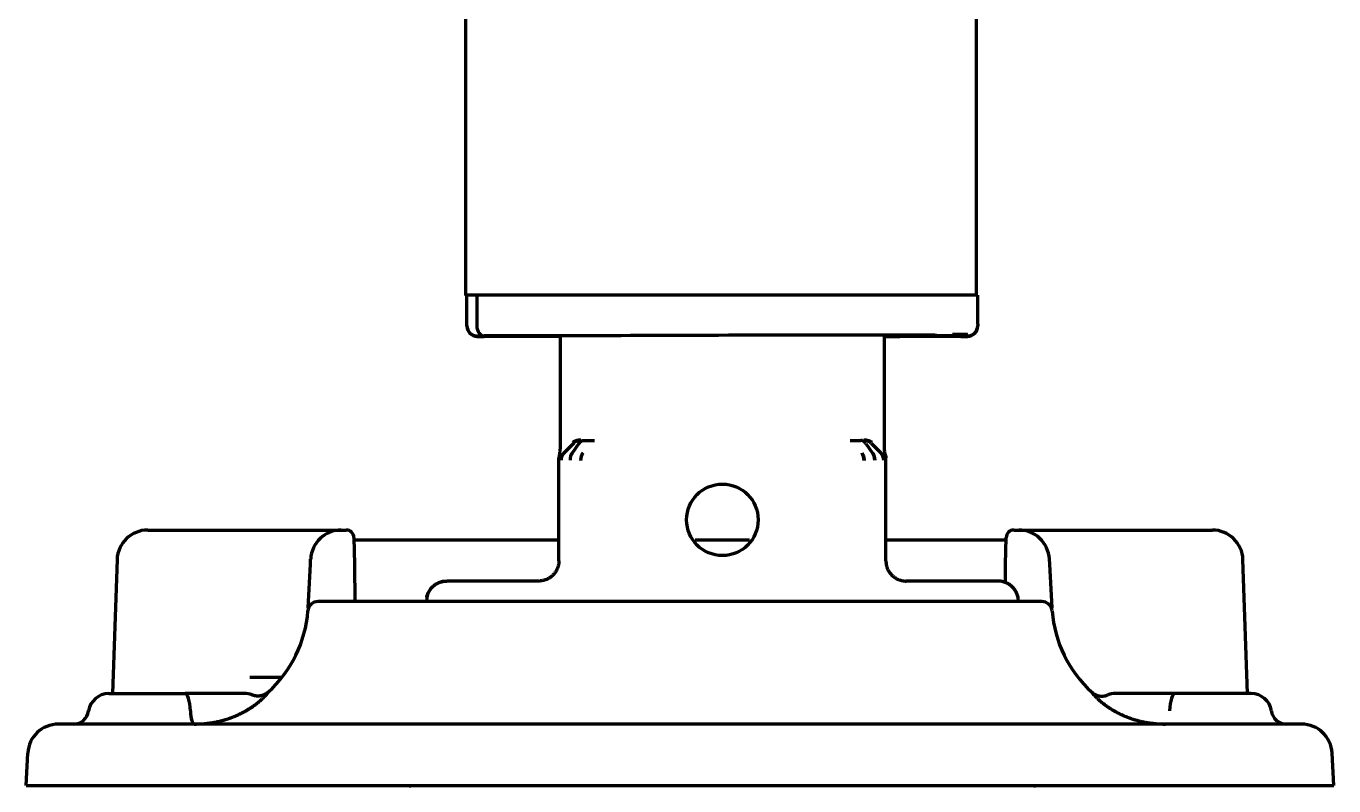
# Model space of a CAD drawing. Header units: inches. Extents: x -3055 to 7244, y 299 to 5591.
# Drawn here: x 6279.6 to 6407.6, y 1966.1 to 2040.5 of the extents above; entities that cross this region are included whole.
import ezdxf

# ---------------------------------------------------------------- set-up
doc = ezdxf.new("R2010")
doc.units = ezdxf.units.IN

msp = doc.modelspace()

# ---------------------------------------------------------------- linework, layer by layer
at = {"linetype": 'Continuous', "lineweight": 70}
for p, q in [((6372.57, 2144.62), (6372.57, 2014.12)), ((6322.57, 2091.18), (6322.57, 2014.12)), ((6322.57, 2014.12), (6322.57, 2014.07)), ((6324.37, 2014.12), (6322.57, 2014.12)), ((6322.57, 2014.07), (6322.72, 2014.07)), ((6322.72, 2011.13), (6322.72, 2014.12)), ((6323.68, 2014.12), (6323.68, 2011.12)), ((6323.68, 2014.12), (6323.68, 2011.12)), ((6370.77, 2014.12), (6324.37, 2014.12)), ((6372.57, 2014.12), (6370.77, 2014.12)), ((6372.72, 2014.12), (6372.57, 2014.12)), ((6372.72, 2011.27), (6372.72, 2014.12)), ((6322.72, 2011.08), (6322.72, 2011.13)), ((6372.72, 2011.27), (6372.72, 2011.13)), ((6324.16, 2010.12), (6324.39, 2010.12)), ((6324.16, 2010.07), (6324.39, 2010.07)), ((6332.87, 2010.12), (6324.39, 2010.12)), ((6332.87, 2010.12), (6324.39, 2010.12)), ((6331.85, 2010.07), (6324.39, 2010.07)), ((6331.85, 2010.07), (6324.39, 2010.07)), ((6331.85, 2010.12), (6331.85, 1999.04)), ((6363.6, 1999.04), (6363.6, 2010.22)), ((6371.06, 2010.12), (6363.6, 2010.12)), ((6371.06, 2010.12), (6363.6, 2010.12)), ((6371.06, 2010.07), (6363.6, 2010.07)), ((6371.06, 2010.07), (6363.6, 2010.07)), ((6371.06, 2010.12), (6371.29, 2010.12)), ((6371.06, 2010.07), (6371.29, 2010.07)), ((6333.17, 1999.62), (6332.23, 1998.68)), ((6333.68, 1999.6), (6333.02, 1998.66)), ((6334.18, 1999.9), (6335.22, 1999.88)), ((6360.23, 1999.88), (6361.26, 1999.9)), ((6361.76, 1999.6), (6362.43, 1998.66)), ((6362.28, 1999.62), (6363.22, 1998.68)), ((6331.72, 1988.12), (6331.72, 1998.18)), ((6333.02, 1998.66), (6333.02, 1998.66)), ((6362.43, 1998.66), (6362.42, 1998.66)), ((6363.72, 1988.12), (6363.72, 1998.18)), ((6344.22, 1992.07), (6344.22, 1992.17)), ((6351.22, 1992.29), (6351.22, 1992.1)), ((6291.47, 1991.12), (6296.97, 1991.12)), ((6296.97, 1991.12), (6304.42, 1991.12)), ((6304.42, 1991.12), (6310.42, 1991.12)), ((6310.42, 1991.12), (6310.87, 1991.12)), ((6310.87, 1991.12), (6310.9, 1991.12)), ((6376.28, 1991.12), (6376.25, 1991.12)), ((6376.28, 1991.12), (6376.73, 1991.12)), ((6376.73, 1991.12), (6382.72, 1991.12)), ((6382.72, 1991.12), (6390.18, 1991.12)), ((6390.18, 1991.12), (6395.68, 1991.12)), ((6311.65, 1990.39), (6311.7, 1987.75)), ((6331.72, 1990.12), (6311.65, 1990.12)), ((6350.39, 1990.12), (6345.05, 1990.12)), ((6375.49, 1990.12), (6363.72, 1990.12)), ((6375.45, 1987.75), (6375.5, 1990.39)), ((6288.47, 1988.23), (6288.01, 1975.12)), ((6307.4, 1987.78), (6307.42, 1988.28)), ((6379.72, 1988.28), (6379.75, 1987.78)), ((6399.13, 1975.12), (6398.67, 1988.23)), ((6307.17, 1983.5), (6307.4, 1987.78)), ((6311.7, 1987.75), (6311.76, 1984.12)), ((6375.42, 1985.88), (6375.45, 1987.75)), ((6379.75, 1987.78), (6379.97, 1983.5)), ((6329.72, 1986.12), (6320.74, 1986.12)), ((6374.71, 1986.12), (6365.72, 1986.12)), ((6378.99, 1984.12), (6308.15, 1984.12)), ((6303.57, 1976.67), (6301.47, 1976.67)), ((6304.6, 1976.67), (6303.57, 1976.67)), ((6287.67, 1975.12), (6295.13, 1975.12)), ((6399.48, 1975.12), (6392.02, 1975.12)), ((6404.41, 1972.12), (6282.73, 1972.12)), ((6279.57, 1966.12), (6279.74, 1969.28)), ((6407.57, 1966.12), (6407.41, 1969.28)), ((6279.57, 1966.12), (6407.57, 1966.12)), ((6320.56, 1966.07), (6317.22, 1966.07)), ((6322.55, 1966.07), (6321.95, 1966.07)), ((6333.19, 1966.07), (6326.08, 1966.07)), ((6360.12, 1966.07), (6335.34, 1966.07)), ((6364.93, 1966.07), (6362.26, 1966.07)), ((6370.91, 1966.07), (6366.93, 1966.07)), ((6371.99, 1966.07), (6371.36, 1966.07)), ((6378.22, 1966.07), (6374.78, 1966.07))]:
    msp.add_line(p, q, dxfattribs=at)
msp.add_circle((6347.72, 1992.12), 3.5, dxfattribs=at)
for centre, radius, start, end in [((6291.47, 1988.12), 3, 90, 178), ((6310.42, 1988.12), 3, 90, 177), ((6310.9, 1990.37), 0.75, 1, 90), ((6376.25, 1990.37), 0.75, 90, 179), ((6376.73, 1988.12), 3, 3, 90), ((6395.68, 1988.12), 3, 2, 90), ((6308.15, 1983.12), 1, 90, 175.5883), ((6378.99, 1983.12), 1, 4.4117, 90), ((6295.19, 1984.12), 12, 312.3399, 355.5883), ((6391.96, 1984.12), 12, 184.4117, 227.6601), ((6287.67, 1973.12), 2, 90, 171.7868), ((6399.48, 1973.12), 2, 8.2132, 90), ((6284.2, 1973.62), 1.5, 270, 351.7868), ((6402.94, 1973.62), 1.5, 188.2132, 270), ((6282.73, 1969.12), 3, 90, 177), ((6404.41, 1969.12), 3, 3, 90), ((6317.22, 1966.57), 0.5, 244.1573, 270), ((6378.22, 1966.57), 0.5, 270, 295.8427)]:
    msp.add_arc(centre, radius, start, end, dxfattribs=at)
for centre, major_axis, ratio, start_param, end_param in [((6323.72, 2011.13), (-1, 0), 0.999995, 0, 1.567711), ((6323.72, 2011.08), (-1, 0), 0.999995, 0, 1.567711), ((6324.39, 2011.12), (0, 1), 0.707107, 1.570796, 3.141593), ((6324.39, 2011.12), (0, 1), 0.707107, 1.570796, 3.141593), ((6371.72, 2011.13), (-1, 0), 0.999995, 1.573882, 3.141593), ((6371.72, 2011.08), (-1, 0), 0.999995, 1.573882, 3.141593), ((6325.22, 2010.12), (-1.5, 0), 0.003085, 0.00001, 0.785408), ((6325.22, 2010.07), (-1.5, 0), 0.003085, 0.00001, 0.785408), ((6324.39, 2011.07), (0, 1), 0.707107, 2.819678, 3.141593), ((6324.39, 2011.07), (0, 1), 0.707107, 2.819678, 3.141593), ((6347.72, 2010.12), (21, 0.06), 0.003085, 5.569494, 8.63937), ((6347.72, 2010.07), (21, 0.06), 0.003085, 5.569494, 6.491284), ((6370.23, 2010.26), (1.5, 0), 0.003085, 6.283176, 7.853972), ((6370.23, 2010.12), (1.5, 0), 0.003085, 5.497778, 6.283176), ((6370.23, 2010.07), (1.5, 0), 0.003085, 5.497778, 6.283176), ((6333.87, 1998.91), (-0.707, -0.707), 0.999695, 3.927142, 4.71239), ((6333.52, 1997.96), (-0.017, -1), 0.707053, 3.945502, 4.724738), ((6334.55, 1997.94), (-0.01, -1), 0.707088, 3.940402, 4.719667), ((6360.89, 1997.94), (0.01, -1), 0.707088, 1.563519, 2.342782), ((6361.93, 1997.96), (0.017, -1), 0.707053, 1.558447, 2.337683), ((6362.51, 1997.97), (0.508, -0.861), 0.999795, 1.037568, 1.82282), ((6320.74, 1984.12), (1.41, 1.41), 0.999695, 0.78555, 2.356042), ((6374.71, 1984.12), (-1.41, 1.41), 0.999695, 3.927143, 5.497635), ((6295.13, 1973.12), (0, -2), 0.263465, 1.714146, 3.141593), ((6300.93, 1973.12), (0, -2), 1, 2.752772, 3.14159), ((6386.21, 1973.12), (0, 2), 1, 0, 0.388814), ((6392.02, 1973.12), (0, -2), 0.263455, 3.141593, 4.569043), ((6296.04, 1973.62), (0, 1.5), 0.263454, 1.714146, 3.141591)]:
    msp.add_ellipse(centre, major_axis=major_axis, ratio=ratio, start_param=start_param, end_param=end_param, dxfattribs=at)
for points, knots in [([(6333.86, 1999.93), (6333.78, 1999.93), (6333.71, 1999.93), (6333.56, 1999.91), (6333.5, 1999.9), (6333.4, 1999.86), (6333.37, 1999.85), (6333.31, 1999.83), (6333.28, 1999.81), (6333.22, 1999.78), (6333.2, 1999.77), (6333.14, 1999.73), (6333.12, 1999.71), (6333.09, 1999.69)], [0, 0, 0, 0, 0.25, 0.25, 0.5, 0.5, 0.625, 0.625, 0.75, 0.75, 0.875, 0.875, 1, 1, 1, 1]), ([(6333.68, 1999.6), (6333.72, 1999.65), (6333.75, 1999.69), (6333.8, 1999.74), (6333.81, 1999.75), (6333.83, 1999.76), (6333.84, 1999.77), (6333.87, 1999.8), (6333.89, 1999.81), (6333.96, 1999.85), (6334, 1999.87), (6334.06, 1999.88), (6334.07, 1999.89), (6334.08, 1999.89), (6334.09, 1999.89), (6334.09, 1999.89), (6334.1, 1999.89), (6334.11, 1999.89), (6334.14, 1999.9), (6334.16, 1999.9), (6334.18, 1999.9)], [0, 0, 0, 0, 0.25, 0.25, 0.3125, 0.3125, 0.375, 0.375, 0.5, 0.5, 0.75, 0.75, 0.8125, 0.828125, 0.828125, 0.84375, 0.84375, 0.875, 0.875, 1, 1, 1, 1]), ([(6361.76, 1999.6), (6361.73, 1999.65), (6361.69, 1999.69), (6361.64, 1999.75), (6361.62, 1999.76), (6361.59, 1999.79), (6361.58, 1999.79), (6361.55, 1999.81), (6361.54, 1999.82), (6361.49, 1999.85), (6361.45, 1999.87), (6361.39, 1999.88), (6361.38, 1999.89), (6361.36, 1999.89), (6361.36, 1999.89), (6361.35, 1999.89), (6361.34, 1999.89), (6361.34, 1999.89), (6361.31, 1999.9), (6361.29, 1999.9), (6361.26, 1999.9)], [0, 0, 0, 0, 0.25, 0.25, 0.375, 0.375, 0.4375, 0.4375, 0.5, 0.5, 0.75, 0.75, 0.8125, 0.828125, 0.828125, 0.84375, 0.84375, 0.875, 0.875, 1, 1, 1, 1]), ([(6362.28, 1999.62), (6362.23, 1999.67), (6362.13, 1999.75), (6362.02, 1999.81), (6361.9, 1999.86), (6361.83, 1999.88), (6361.75, 1999.9), (6361.73, 1999.9), (6361.7, 1999.91), (6361.69, 1999.91), (6361.68, 1999.91), (6361.64, 1999.91), (6361.61, 1999.91), (6361.57, 1999.91)], [0, 0, 0, 0, 0.25, 0.5, 0.5, 0.75, 0.75, 0.8125, 0.84375, 0.84375, 0.875, 0.875, 1, 1, 1, 1]), ([(6362.35, 1999.69), (6362.3, 1999.73), (6362.25, 1999.77), (6362.14, 1999.83), (6362.08, 1999.85), (6361.95, 1999.89), (6361.88, 1999.91), (6361.74, 1999.93), (6361.67, 1999.93), (6361.59, 1999.93)], [0, 0, 0, 0, 0.25, 0.25, 0.5, 0.5, 0.75, 0.75, 1, 1, 1, 1]), ([(6331.76, 1998.47), (6331.76, 1998.47), (6331.76, 1998.47), (6331.76, 1998.45), (6331.75, 1998.4), (6331.73, 1998.33), (6331.72, 1998.26), (6331.72, 1998.21), (6331.72, 1998.18)], [0, 0, 0, 0, 0.000031, 0.000031, 0.250024, 0.500016, 0.750008, 1, 1, 1, 1]), ([(6331.76, 1998.47), (6331.79, 1998.56), (6331.81, 1998.66), (6331.83, 1998.8), (6331.84, 1998.87), (6331.85, 1998.96), (6331.85, 1998.99), (6331.85, 1999.01), (6331.85, 1999.02), (6331.85, 1999.03), (6331.85, 1999.04), (6331.85, 1999.04)], [0, 0, 0, 0, 0.5, 0.5, 0.75, 0.875, 0.9375, 0.9375, 0.96875, 0.96875, 1, 1, 1, 1]), ([(6332.23, 1998.68), (6332.18, 1998.63), (6332.14, 1998.58), (6332.06, 1998.47), (6332.03, 1998.42), (6331.98, 1998.3), (6331.96, 1998.23), (6331.94, 1998.1), (6331.93, 1998.04), (6331.93, 1997.97)], [0, 0, 0, 0, 0.25, 0.25, 0.5, 0.5, 0.75, 0.75, 1, 1, 1, 1]), ([(6334.05, 1998.64), (6334.05, 1998.64), (6334.05, 1998.64), (6334.03, 1998.62), (6334, 1998.57), (6333.96, 1998.49), (6333.93, 1998.41), (6333.9, 1998.32), (6333.87, 1998.23), (6333.86, 1998.13), (6333.85, 1998.04), (6333.84, 1997.97), (6333.84, 1997.94)], [0, 0, 0, 0, 0.00004, 0.00004, 0.125035, 0.25003, 0.375025, 0.50002, 0.625015, 0.75001, 0.875005, 1, 1, 1, 1]), ([(6361.4, 1998.64), (6361.4, 1998.64), (6361.4, 1998.64), (6361.41, 1998.62), (6361.44, 1998.57), (6361.48, 1998.49), (6361.52, 1998.41), (6361.55, 1998.32), (6361.57, 1998.23), (6361.59, 1998.13), (6361.6, 1998.04), (6361.6, 1997.97), (6361.6, 1997.94)], [0, 0, 0, 0, 0.000028, 0.000028, 0.125025, 0.250021, 0.375018, 0.500014, 0.625011, 0.750007, 0.875004, 1, 1, 1, 1]), ([(6363.22, 1998.68), (6363.27, 1998.63), (6363.31, 1998.58), (6363.36, 1998.5), (6363.38, 1998.47), (6363.41, 1998.42), (6363.42, 1998.39), (6363.46, 1998.3), (6363.48, 1998.23), (6363.5, 1998.14), (6363.51, 1998.1), (6363.51, 1998.06), (6363.51, 1998.06), (6363.51, 1998.04), (6363.51, 1998.03), (6363.51, 1998.01), (6363.51, 1997.99), (6363.51, 1997.97)], [0, 0, 0, 0, 0.25, 0.25, 0.375, 0.375, 0.5, 0.5, 0.75, 0.75, 0.875, 0.875, 0.90625, 0.90625, 0.9375, 0.9375, 1, 1, 1, 1]), ([(6363.68, 1998.47), (6363.65, 1998.56), (6363.63, 1998.66), (6363.61, 1998.8), (6363.6, 1998.87), (6363.6, 1998.96), (6363.6, 1998.99), (6363.6, 1999.01), (6363.6, 1999.02), (6363.6, 1999.03), (6363.6, 1999.04), (6363.6, 1999.04)], [0, 0, 0, 0, 0.5, 0.5, 0.75, 0.875, 0.9375, 0.9375, 0.96875, 0.96875, 1, 1, 1, 1]), ([(6363.68, 1998.47), (6363.68, 1998.47), (6363.68, 1998.47), (6363.69, 1998.45), (6363.7, 1998.4), (6363.71, 1998.33), (6363.72, 1998.26), (6363.72, 1998.21), (6363.72, 1998.18)], [0, 0, 0, 0, 0.000031, 0.000031, 0.250024, 0.500016, 0.750008, 1, 1, 1, 1]), ([(6318.78, 1984.56), (6318.8, 1984.6), (6318.81, 1984.65), (6318.83, 1984.73), (6318.84, 1984.76), (6318.86, 1984.83), (6318.88, 1984.86), (6318.94, 1985.01), (6319, 1985.12), (6319.11, 1985.29), (6319.15, 1985.34), (6319.21, 1985.42), (6319.23, 1985.44), (6319.28, 1985.49), (6319.3, 1985.51), (6319.41, 1985.63), (6319.52, 1985.71), (6319.65, 1985.8), (6319.68, 1985.82), (6319.72, 1985.85), (6319.74, 1985.85), (6319.76, 1985.87), (6319.84, 1985.91), (6319.91, 1985.95), (6320.09, 1986.02), (6320.22, 1986.06), (6320.38, 1986.09), (6320.41, 1986.1), (6320.47, 1986.11), (6320.51, 1986.11), (6320.61, 1986.12), (6320.67, 1986.12), (6320.74, 1986.12)], [0, 0, 0, 0, 0.056381, 0.056381, 0.092674, 0.092674, 0.128967, 0.128967, 0.274139, 0.274139, 0.346725, 0.346725, 0.383018, 0.383018, 0.419312, 0.419312, 0.564484, 0.564484, 0.600777, 0.600777, 0.618923, 0.618923, 0.63707, 0.709656, 0.709656, 0.854828, 0.854828, 0.891121, 0.891121, 0.927414, 0.927414, 1, 1, 1, 1]), ([(6376.65, 1984.61), (6376.64, 1984.64), (6376.63, 1984.67), (6376.61, 1984.73), (6376.6, 1984.76), (6376.58, 1984.83), (6376.57, 1984.86), (6376.51, 1985.01), (6376.44, 1985.12), (6376.34, 1985.29), (6376.3, 1985.34), (6376.23, 1985.42), (6376.21, 1985.44), (6376.17, 1985.49), (6376.15, 1985.51), (6376.03, 1985.63), (6375.93, 1985.71), (6375.79, 1985.8), (6375.77, 1985.82), (6375.72, 1985.85), (6375.71, 1985.85), (6375.68, 1985.87), (6375.61, 1985.91), (6375.54, 1985.95), (6375.36, 1986.02), (6375.23, 1986.06), (6375.07, 1986.09), (6375.04, 1986.1), (6374.97, 1986.11), (6374.94, 1986.11), (6374.84, 1986.12), (6374.77, 1986.12), (6374.71, 1986.12)], [0, 0, 0, 0, 0.035877, 0.035877, 0.072958, 0.072958, 0.11004, 0.11004, 0.258367, 0.258367, 0.33253, 0.33253, 0.369612, 0.369612, 0.406693, 0.406693, 0.55502, 0.55502, 0.592102, 0.592102, 0.610642, 0.610642, 0.629183, 0.703347, 0.703347, 0.851673, 0.851673, 0.888755, 0.888755, 0.925837, 0.925837, 1, 1, 1, 1]), ([(6299.35, 1975.12), (6299.02, 1975.12), (6298.69, 1975.12), (6298.19, 1975.12), (6298.02, 1975.12), (6297.69, 1975.12), (6297.52, 1975.12), (6297.17, 1975.12), (6296.99, 1975.12), (6296.73, 1975.12), (6296.64, 1975.12), (6296.45, 1975.12), (6296.36, 1975.12), (6296.09, 1975.12), (6295.9, 1975.12), (6295.52, 1975.12), (6295.32, 1975.12), (6295.13, 1975.12)], [0, 0, 0, 0, 0.25, 0.25, 0.375, 0.375, 0.5, 0.5, 0.625, 0.625, 0.6875, 0.6875, 0.75, 0.75, 0.875, 0.875, 1, 1, 1, 1]), ([(6300.93, 1975.12), (6300.93, 1975.12), (6300.93, 1975.12), (6300.89, 1975.12), (6300.87, 1975.12), (6300.8, 1975.12), (6300.76, 1975.12), (6300.69, 1975.12), (6300.66, 1975.12), (6300.62, 1975.12), (6300.6, 1975.12), (6300.57, 1975.12), (6300.56, 1975.12), (6300.47, 1975.12), (6300.4, 1975.12), (6300.24, 1975.12), (6300.14, 1975.12), (6300.02, 1975.12), (6300, 1975.12), (6299.94, 1975.12), (6299.92, 1975.12), (6299.83, 1975.12), (6299.78, 1975.12), (6299.6, 1975.12), (6299.48, 1975.12), (6299.35, 1975.12)], [0, 0, 0, 0, 0.120168, 0.120168, 0.245859, 0.245859, 0.371549, 0.371549, 0.434394, 0.434394, 0.465816, 0.465816, 0.497239, 0.497239, 0.622929, 0.622929, 0.74862, 0.74862, 0.780042, 0.780042, 0.811465, 0.811465, 0.87431, 0.87431, 1, 1, 1, 1]), ([(6301.79, 1973.87), (6301.79, 1973.87), (6301.81, 1973.88), (6301.83, 1973.9), (6301.85, 1973.91), (6301.87, 1973.93), (6301.89, 1973.94), (6301.91, 1973.96), (6301.94, 1973.97), (6301.96, 1973.99), (6301.98, 1974), (6302, 1974.02), (6302.02, 1974.03), (6302.04, 1974.05), (6302.06, 1974.06), (6302.08, 1974.08), (6302.1, 1974.1), (6302.12, 1974.11), (6302.14, 1974.13), (6302.16, 1974.14), (6302.18, 1974.16), (6302.2, 1974.17), (6302.22, 1974.19), (6302.23, 1974.2), (6302.25, 1974.22), (6302.27, 1974.23), (6302.29, 1974.25), (6302.31, 1974.26), (6302.33, 1974.28), (6302.34, 1974.29), (6302.36, 1974.31), (6302.38, 1974.32), (6302.4, 1974.34), (6302.41, 1974.35), (6302.43, 1974.37), (6302.45, 1974.38), (6302.51, 1974.43), (6302.61, 1974.52), (6302.73, 1974.64), (6302.83, 1974.74), (6302.93, 1974.84), (6303.02, 1974.94), (6303.09, 1975.02), (6303.14, 1975.09), (6303.18, 1975.13), (6303.2, 1975.15), (6303.21, 1975.17), (6303.22, 1975.18), (6303.23, 1975.19), (6303.23, 1975.2), (6303.24, 1975.21), (6303.25, 1975.22), (6303.25, 1975.23), (6303.26, 1975.23), (6303.26, 1975.24), (6303.27, 1975.24), (6303.27, 1975.25), (6303.27, 1975.25), (6303.27, 1975.25), (6303.27, 1975.25), (6303.27, 1975.25), (6303.27, 1975.25)], [0, 0, 0, 0, 0.005981, 0.011979, 0.017993, 0.024024, 0.030072, 0.036136, 0.042216, 0.048312, 0.054424, 0.060552, 0.066696, 0.072855, 0.07903, 0.085221, 0.091427, 0.097648, 0.103885, 0.110137, 0.116404, 0.122686, 0.128984, 0.135296, 0.141623, 0.147964, 0.154321, 0.160692, 0.167078, 0.173478, 0.179893, 0.186322, 0.192766, 0.199223, 0.205695, 0.212182, 0.218682, 0.277307, 0.334296, 0.389687, 0.443531, 0.513013, 0.578894, 0.641314, 0.700366, 0.720227, 0.739948, 0.759533, 0.778983, 0.798302, 0.817491, 0.83655, 0.855481, 0.874285, 0.892964, 0.911522, 0.92996, 0.94828, 0.966483, 0.984571, 1, 1, 1, 1]), ([(6383.87, 1975.25), (6383.93, 1975.2), (6383.99, 1975.16), (6384.11, 1975.08), (6384.17, 1975.04), (6384.31, 1974.98), (6384.38, 1974.95), (6384.52, 1974.91), (6384.59, 1974.89), (6384.73, 1974.87), (6384.8, 1974.86), (6384.94, 1974.86), (6385.01, 1974.87), (6385.15, 1974.88), (6385.21, 1974.9), (6385.34, 1974.93), (6385.4, 1974.95), (6385.45, 1974.97)], [0, 0, 0, 0, 0.125, 0.125, 0.25, 0.25, 0.375, 0.375, 0.5, 0.5, 0.625, 0.625, 0.75, 0.75, 0.875, 0.875, 1, 1, 1, 1]), ([(6383.87, 1975.25), (6383.87, 1975.25), (6383.87, 1975.25), (6383.88, 1975.25), (6383.88, 1975.25), (6383.88, 1975.25), (6383.88, 1975.25), (6383.88, 1975.25), (6383.88, 1975.24), (6383.88, 1975.24), (6383.88, 1975.24), (6383.89, 1975.24), (6383.89, 1975.23), (6383.89, 1975.23), (6383.89, 1975.23), (6383.9, 1975.22), (6383.91, 1975.21), (6383.92, 1975.19), (6383.94, 1975.17), (6383.96, 1975.13), (6384, 1975.09), (6384.06, 1975.02), (6384.13, 1974.94), (6384.22, 1974.84), (6384.31, 1974.74), (6384.42, 1974.64), (6384.54, 1974.52), (6384.64, 1974.43), (6384.72, 1974.36), (6384.75, 1974.33), (6384.79, 1974.3), (6384.82, 1974.27), (6384.86, 1974.24), (6384.9, 1974.21), (6384.94, 1974.18), (6384.98, 1974.15), (6385.02, 1974.12), (6385.06, 1974.09), (6385.1, 1974.06), (6385.14, 1974.02), (6385.18, 1973.99), (6385.23, 1973.96), (6385.27, 1973.93), (6385.31, 1973.9), (6385.34, 1973.88), (6385.36, 1973.87)], [0, 0, 0, 0, 0.029105, 0.038847, 0.048609, 0.058391, 0.068194, 0.078018, 0.087864, 0.09773, 0.107619, 0.117529, 0.127462, 0.137417, 0.147396, 0.157398, 0.192275, 0.227923, 0.264352, 0.301579, 0.36045, 0.422688, 0.488383, 0.557676, 0.611378, 0.666619, 0.723453, 0.781915, 0.795247, 0.808519, 0.821731, 0.834881, 0.84797, 0.860996, 0.87396, 0.886861, 0.899697, 0.912469, 0.925176, 0.937816, 0.95039, 0.962897, 0.975334, 0.987703, 1, 1, 1, 1]), ([(6387.8, 1975.12), (6387.76, 1975.12), (6387.73, 1975.12), (6387.67, 1975.12), (6387.57, 1975.12), (6387.48, 1975.12), (6387.31, 1975.12), (6387.2, 1975.12), (6387.06, 1975.12), (6387.01, 1975.12), (6386.94, 1975.12), (6386.92, 1975.12), (6386.87, 1975.12), (6386.77, 1975.12), (6386.67, 1975.12), (6386.57, 1975.12), (6386.54, 1975.12), (6386.5, 1975.12), (6386.48, 1975.12), (6386.46, 1975.12), (6386.44, 1975.12), (6386.38, 1975.12), (6386.34, 1975.12), (6386.28, 1975.12), (6386.25, 1975.12), (6386.22, 1975.12), (6386.21, 1975.12), (6386.21, 1975.12)], [0, 0, 0, 0, 0.031409, 0.031409, 0.062818, 0.125636, 0.125636, 0.251273, 0.251273, 0.314091, 0.314091, 0.3455, 0.3455, 0.376909, 0.502546, 0.502546, 0.565364, 0.565364, 0.596773, 0.596773, 0.628182, 0.628182, 0.753819, 0.753819, 0.879455, 0.879455, 1, 1, 1, 1]), ([(6392.02, 1975.12), (6391.82, 1975.12), (6391.63, 1975.12), (6391.34, 1975.12), (6391.25, 1975.12), (6391.06, 1975.12), (6390.97, 1975.12), (6390.51, 1975.12), (6390.15, 1975.12), (6389.72, 1975.12), (6389.63, 1975.12), (6389.46, 1975.12), (6389.37, 1975.12), (6389.12, 1975.12), (6388.95, 1975.12), (6388.45, 1975.12), (6388.13, 1975.12), (6387.8, 1975.12)], [0, 0, 0, 0, 0.125, 0.125, 0.1875, 0.1875, 0.25, 0.25, 0.5, 0.5, 0.5625, 0.5625, 0.625, 0.625, 0.75, 0.75, 1, 1, 1, 1]), ([(6296.04, 1972.12), (6296.06, 1972.12), (6296.09, 1972.12), (6296.13, 1972.12), (6296.17, 1972.12), (6296.22, 1972.12), (6296.26, 1972.13), (6296.3, 1972.13), (6296.35, 1972.13), (6296.39, 1972.13), (6296.43, 1972.13), (6296.48, 1972.13), (6296.52, 1972.13), (6296.57, 1972.14), (6296.61, 1972.14), (6296.65, 1972.14), (6296.7, 1972.14), (6296.74, 1972.15), (6296.78, 1972.15), (6296.83, 1972.15), (6296.87, 1972.15), (6296.91, 1972.16), (6296.96, 1972.16), (6297, 1972.16), (6297.04, 1972.17), (6297.09, 1972.17), (6297.13, 1972.18), (6297.17, 1972.18), (6297.22, 1972.19), (6297.26, 1972.19), (6297.3, 1972.2), (6297.35, 1972.2), (6297.39, 1972.21), (6297.43, 1972.21), (6297.48, 1972.22), (6297.52, 1972.22), (6297.56, 1972.23), (6297.61, 1972.24), (6297.65, 1972.24), (6297.69, 1972.25), (6297.73, 1972.25), (6297.78, 1972.26), (6297.82, 1972.27), (6297.86, 1972.28), (6297.9, 1972.28), (6297.95, 1972.29), (6297.99, 1972.3), (6298.03, 1972.31), (6298.07, 1972.31), (6298.12, 1972.32), (6298.16, 1972.33), (6298.2, 1972.34), (6298.24, 1972.35), (6298.28, 1972.36), (6298.32, 1972.37), (6298.37, 1972.38), (6298.41, 1972.38), (6298.45, 1972.39), (6298.49, 1972.4), (6298.53, 1972.41), (6298.57, 1972.42), (6298.62, 1972.43), (6298.66, 1972.44), (6298.7, 1972.46), (6298.74, 1972.47), (6298.78, 1972.48), (6298.82, 1972.49), (6298.86, 1972.5), (6298.9, 1972.51), (6298.94, 1972.52), (6298.98, 1972.53), (6299.02, 1972.55), (6299.06, 1972.56), (6299.1, 1972.57), (6299.14, 1972.58), (6299.18, 1972.59), (6299.24, 1972.61), (6299.3, 1972.63), (6299.38, 1972.66), (6299.46, 1972.68), (6299.53, 1972.71), (6299.61, 1972.74), (6299.69, 1972.77), (6299.77, 1972.8), (6299.84, 1972.83), (6299.92, 1972.86), (6300, 1972.89), (6300.07, 1972.92), (6300.15, 1972.95), (6300.22, 1972.99), (6300.3, 1973.02), (6300.37, 1973.06), (6300.45, 1973.09), (6300.52, 1973.13), (6300.6, 1973.16), (6300.67, 1973.2), (6300.74, 1973.24), (6300.82, 1973.28), (6300.89, 1973.31), (6300.96, 1973.35), (6301.03, 1973.39), (6301.1, 1973.43), (6301.17, 1973.48), (6301.24, 1973.52), (6301.31, 1973.56), (6301.38, 1973.6), (6301.45, 1973.65), (6301.52, 1973.69), (6301.59, 1973.73), (6301.65, 1973.78), (6301.72, 1973.82), (6301.76, 1973.85), (6301.79, 1973.87)], [0, 0, 0, 0, 0.006366, 0.012739, 0.019119, 0.025506, 0.031899, 0.0383, 0.044708, 0.051122, 0.057542, 0.06397, 0.070404, 0.076844, 0.083291, 0.089744, 0.096204, 0.10267, 0.109142, 0.115621, 0.122106, 0.128598, 0.135096, 0.1416, 0.14811, 0.154627, 0.16115, 0.167679, 0.174215, 0.180756, 0.187304, 0.193857, 0.200417, 0.206983, 0.213555, 0.220133, 0.226717, 0.233307, 0.239902, 0.246504, 0.253112, 0.259725, 0.266344, 0.272969, 0.2796, 0.286236, 0.292878, 0.299525, 0.306178, 0.312837, 0.319501, 0.326171, 0.332846, 0.339527, 0.346213, 0.352904, 0.359602, 0.366304, 0.373012, 0.379725, 0.386443, 0.393167, 0.399896, 0.40663, 0.413369, 0.420114, 0.426863, 0.433618, 0.440378, 0.447143, 0.453913, 0.460688, 0.467469, 0.474254, 0.481044, 0.487839, 0.494639, 0.508034, 0.521492, 0.535014, 0.5486, 0.562249, 0.575962, 0.589737, 0.603575, 0.617475, 0.631436, 0.64546, 0.659546, 0.673693, 0.687901, 0.70217, 0.7165, 0.73089, 0.74534, 0.75985, 0.774421, 0.78905, 0.80374, 0.818488, 0.833295, 0.84816, 0.863085, 0.878067, 0.893108, 0.908207, 0.923363, 0.938576, 0.953847, 0.969175, 0.984559, 1, 1, 1, 1]), ([(6385.36, 1973.87), (6385.37, 1973.86), (6385.39, 1973.84), (6385.43, 1973.82), (6385.46, 1973.8), (6385.49, 1973.78), (6385.53, 1973.75), (6385.56, 1973.73), (6385.6, 1973.71), (6385.63, 1973.68), (6385.67, 1973.66), (6385.7, 1973.64), (6385.74, 1973.62), (6385.77, 1973.6), (6385.81, 1973.57), (6385.84, 1973.55), (6385.88, 1973.53), (6385.92, 1973.51), (6385.95, 1973.49), (6385.99, 1973.47), (6386.02, 1973.45), (6386.06, 1973.43), (6386.1, 1973.4), (6386.13, 1973.38), (6386.17, 1973.36), (6386.21, 1973.34), (6386.24, 1973.32), (6386.28, 1973.3), (6386.32, 1973.28), (6386.35, 1973.26), (6386.39, 1973.24), (6386.43, 1973.23), (6386.46, 1973.21), (6386.5, 1973.19), (6386.54, 1973.17), (6386.58, 1973.15), (6386.62, 1973.13), (6386.65, 1973.11), (6386.69, 1973.09), (6386.73, 1973.08), (6386.77, 1973.06), (6386.81, 1973.04), (6386.84, 1973.02), (6386.88, 1973.01), (6386.92, 1972.99), (6386.96, 1972.97), (6387, 1972.95), (6387.04, 1972.94), (6387.08, 1972.92), (6387.11, 1972.9), (6387.15, 1972.89), (6387.19, 1972.87), (6387.23, 1972.86), (6387.27, 1972.84), (6387.31, 1972.83), (6387.35, 1972.81), (6387.39, 1972.79), (6387.43, 1972.78), (6387.47, 1972.76), (6387.51, 1972.75), (6387.55, 1972.74), (6387.58, 1972.72), (6387.62, 1972.71), (6387.66, 1972.69), (6387.7, 1972.68), (6387.74, 1972.67), (6387.78, 1972.65), (6387.93, 1972.6), (6388.19, 1972.52), (6388.56, 1972.42), (6388.94, 1972.34), (6389.22, 1972.29), (6389.41, 1972.26), (6389.5, 1972.24), (6389.58, 1972.23), (6389.67, 1972.22), (6389.76, 1972.21), (6389.85, 1972.2), (6389.94, 1972.19), (6390.02, 1972.18), (6390.11, 1972.17), (6390.2, 1972.16), (6390.29, 1972.15), (6390.38, 1972.15), (6390.47, 1972.14), (6390.56, 1972.14), (6390.65, 1972.13), (6390.74, 1972.13), (6390.83, 1972.13), (6390.92, 1972.12), (6391.01, 1972.12), (6391.07, 1972.12), (6391.1, 1972.12)], [0, 0, 0, 0, 0.007905, 0.015796, 0.023671, 0.031531, 0.039376, 0.047206, 0.055021, 0.06282, 0.070604, 0.078373, 0.086127, 0.093865, 0.101588, 0.109296, 0.116988, 0.124665, 0.132326, 0.139972, 0.147602, 0.155217, 0.162816, 0.170399, 0.177967, 0.185518, 0.193055, 0.200575, 0.20808, 0.215569, 0.223043, 0.2305, 0.237942, 0.245367, 0.252777, 0.26017, 0.267548, 0.27491, 0.282255, 0.289584, 0.296897, 0.304194, 0.311475, 0.31874, 0.325988, 0.333221, 0.340437, 0.347636, 0.354819, 0.361986, 0.369136, 0.37627, 0.383387, 0.390488, 0.397572, 0.404639, 0.41169, 0.418724, 0.425741, 0.432742, 0.439726, 0.446693, 0.453644, 0.460577, 0.467494, 0.474394, 0.481276, 0.488142, 0.550495, 0.612099, 0.672931, 0.732973, 0.746426, 0.759869, 0.773302, 0.786725, 0.800139, 0.813542, 0.826934, 0.840316, 0.853687, 0.867047, 0.880396, 0.893734, 0.907061, 0.920376, 0.93368, 0.946971, 0.960249, 0.973514, 0.986764, 1, 1, 1, 1])]:
    msp.add_open_spline(points, degree=3, knots=knots, dxfattribs=at)
for points in [[(6333.02, 1998.66), (6333, 1998.64), (6332.97, 1998.59), (6332.93, 1998.51), (6332.89, 1998.43), (6332.86, 1998.34), (6332.84, 1998.25), (6332.82, 1998.15), (6332.81, 1998.06), (6332.81, 1997.99), (6332.81, 1997.96)], [(6362.43, 1998.66), (6362.44, 1998.64), (6362.48, 1998.59), (6362.52, 1998.51), (6362.55, 1998.43), (6362.58, 1998.34), (6362.61, 1998.25), (6362.62, 1998.15), (6362.64, 1998.06), (6362.64, 1997.99), (6362.64, 1997.96)], [(6331.72, 1988.12), (6331.72, 1988.07), (6331.72, 1987.96), (6331.7, 1987.79), (6331.66, 1987.63), (6331.62, 1987.47), (6331.56, 1987.32), (6331.48, 1987.17), (6331.4, 1987.03), (6331.3, 1986.89), (6331.2, 1986.77), (6331.08, 1986.65), (6330.95, 1986.54), (6330.82, 1986.45), (6330.68, 1986.36), (6330.53, 1986.29), (6330.37, 1986.23), (6330.21, 1986.18), (6330.05, 1986.15), (6329.89, 1986.13), (6329.78, 1986.12), (6329.72, 1986.12)], [(6363.72, 1988.12), (6363.72, 1988.07), (6363.73, 1987.96), (6363.75, 1987.79), (6363.78, 1987.63), (6363.83, 1987.47), (6363.89, 1987.32), (6363.96, 1987.17), (6364.05, 1987.03), (6364.14, 1986.89), (6364.25, 1986.77), (6364.37, 1986.65), (6364.49, 1986.54), (6364.63, 1986.45), (6364.77, 1986.36), (6364.92, 1986.29), (6365.07, 1986.23), (6365.23, 1986.18), (6365.39, 1986.15), (6365.56, 1986.13), (6365.67, 1986.12), (6365.72, 1986.12)]]:
    msp.add_open_spline(points, degree=3, dxfattribs=at)
msp.add_rational_spline([(6303.27, 1975.25), (6302.82, 1974.84), (6302.23, 1974.76), (6301.69, 1974.97)], [1.01799767584, 0.964926598344, 1.02922647856, 1.21089731649], degree=3, dxfattribs=at)

doc.saveas('drawing.dxf')
